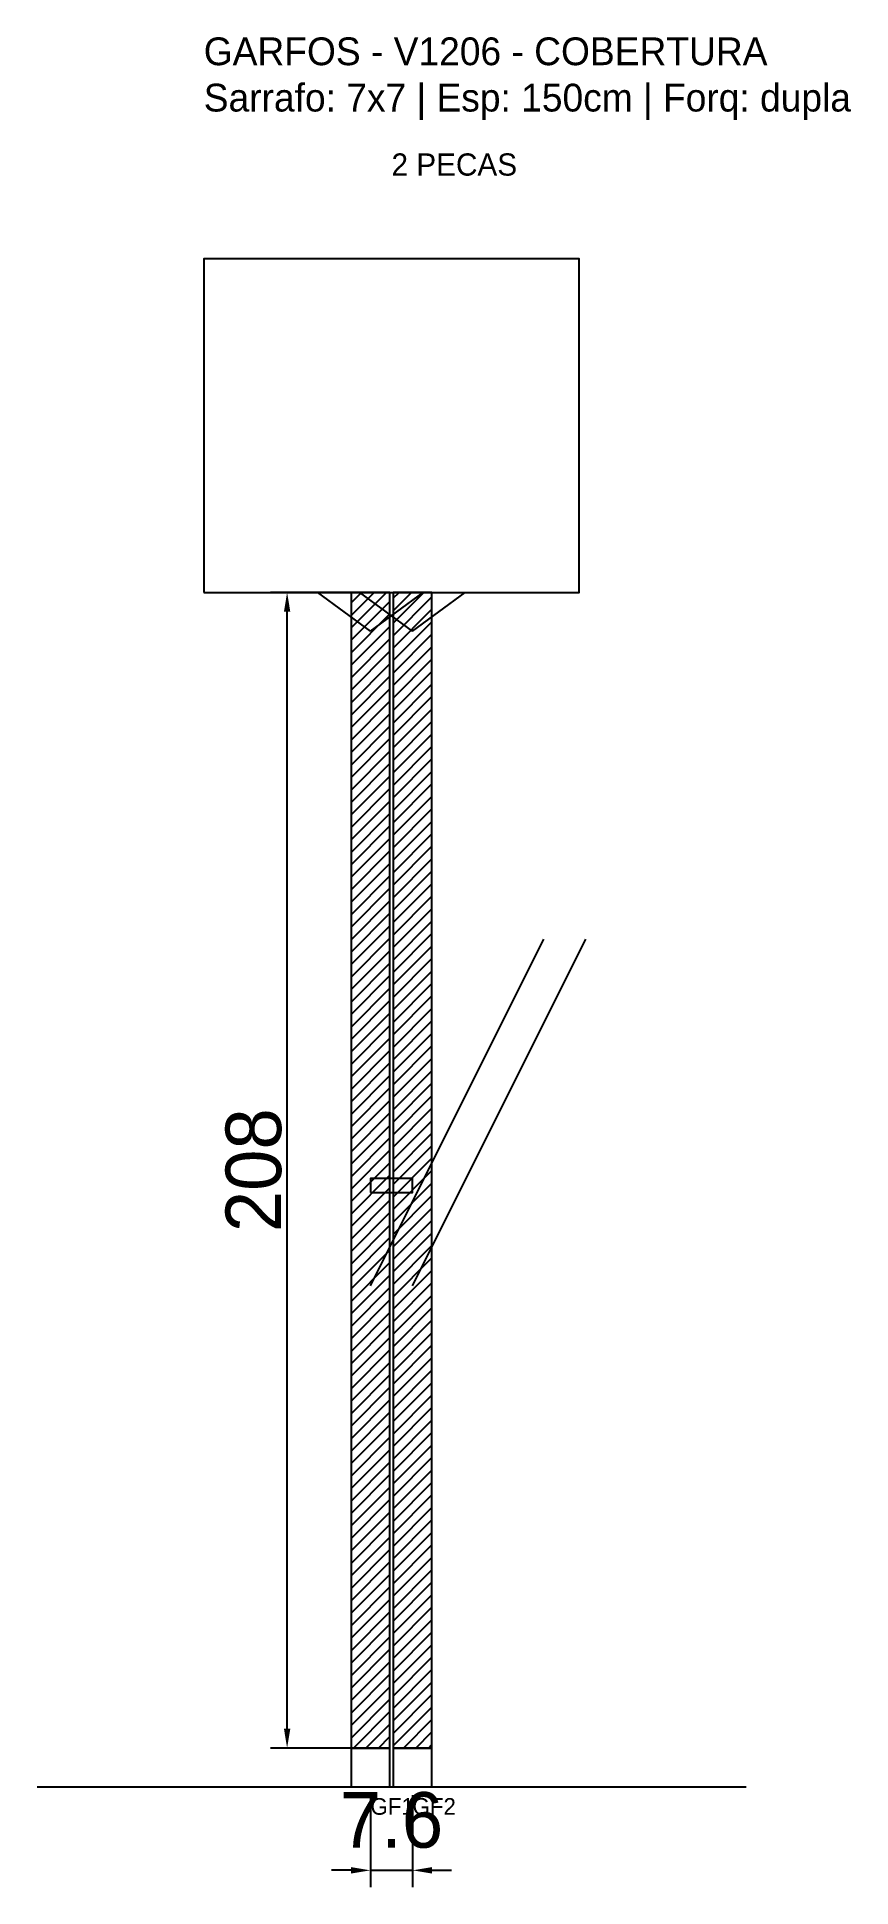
# Model space of a CAD drawing. Header units: metres. Extents: x -30 to 116, y -25 to 308.
import ezdxf

# ---------------------------------------------------------------- set-up
doc = ezdxf.new("R2010")
doc.units = ezdxf.units.M
for name, color, linetype in [('BARRA_ANCORAGEM', 1, 'Continuous'), ('COTA', 241, 'Continuous'), ('GARFOS OK', 3, 'Continuous'), ('NOME DA VIGA', 6, 'Continuous'), ('SARR_7x7', 40, 'Continuous'), ('TIRAS REESCORAMENTO', 252, 'Continuous'), ('VIGAS', 3, 'Continuous')]:
    doc.layers.add(name, color=color, linetype=linetype)
doc.dimstyles.new('EZ DXF', dxfattribs={"dimtxt": 10, "dimasz": 3.5, "dimexe": 3, "dimexo": 1.5, "dimgap": 1, "dimtad": 1, "dimdec": 1, "dimdsep": 46, "dimcen": 2.5, "dimazin": 3, "dimtfac": 1, "dimtmove": 0, "dimatfit": 3})

msp = doc.modelspace()

# ---------------------------------------------------------------- hatches: boundary and pattern name
at = {"layer": 'COTA'}
h = msp.add_hatch(dxfattribs=at)
h.set_pattern_fill('ANSI31', scale=0.5)
h.paths.add_polyline_path([(26.5, 0), (33.5, 0), (33.5, 208), (26.5, 208)])
h = msp.add_hatch(dxfattribs=at)
h.set_pattern_fill('ANSI31', scale=0.5)
h.paths.add_polyline_path([(34.063698, 0), (41.063698, 0), (41.063698, 208), (34.063698, 208)])

# ---------------------------------------------------------------- linework, layer by layer
at = {"layer": 'BARRA_ANCORAGEM'}
for p, q in [((30, 83.2), (61.2, 145.6)), ((37.563698, 83.2), (68.763698, 145.6))]:
    msp.add_line(p, q, dxfattribs=at)
at = {"layer": 'GARFOS OK'}
for p, q in [((30, 201), (20.5, 208)), ((20.5, 208), (39.5, 208)), ((37.563698, 201), (28.063698, 208)), ((28.063698, 208), (47.063698, 208)), ((30, 201), (39.5, 208)), ((37.563698, 201), (47.063698, 208))]:
    msp.add_line(p, q, dxfattribs=at)
at = {"layer": 'GARFOS OK', "linetype": 'CONTINUOUS'}
msp.add_line((-30, -7), (97.563698, -7), dxfattribs=at)
at = {"layer": 'GARFOS OK'}
for points in [[(26.5, 0), (33.5, 0), (33.5, 208), (26.5, 208), (26.5, 0)], [(34.063698, 0), (41.063698, 0), (41.063698, 208), (34.063698, 208), (34.063698, 0)]]:
    msp.add_lwpolyline(points, dxfattribs=at)
at = {"layer": 'SARR_7x7'}
for points in [[(26.5, -7), (33.5, -7), (33.5, 0), (26.5, 0), (26.5, -7)], [(34.063698, -7), (41.063698, -7), (41.063698, 0), (34.063698, 0), (34.063698, -7)]]:
    msp.add_lwpolyline(points, dxfattribs=at)
at = {"layer": 'TIRAS REESCORAMENTO'}
msp.add_lwpolyline([(30, 100), (37.563698, 100), (37.563698, 102.5), (30, 102.5), (30, 100)], dxfattribs=at)
at = {"layer": 'VIGAS'}
msp.add_lwpolyline([(0, 208), (67.563698, 208), (67.563698, 268), (0, 268), (0, 208)], dxfattribs=at)

# ---------------------------------------------------------------- texts
at = {"layer": 'NOME DA VIGA'}
for s, height, p in [('2 PECAS', 4, (33.781849, 283)), ('GF1', 3, (30, -12)), ('GF2', 3, (37.563698, -12))]:
    msp.add_text(s, height=height, dxfattribs=at).set_placement(p)
at = {"layer": 'NOME DA VIGA', "insert": (0, 293), "char_height": 5, "attachment_point": 7}
msp.add_mtext('GARFOS - V1206 - COBERTURA\\PSarrafo: 7x7 | Esp: 150cm | Forq: dupla', dxfattribs=at)

# ---------------------------------------------------------------- dimensions: what is measured, and where the dimension line sits
at = {"layer": 'COTA'}
msp.add_linear_dim(base=(15, 0), p1=(30, 0), p2=(30, 208), angle=90, dimstyle='EZ DXF', dxfattribs=at).render()
msp.add_linear_dim(base=(30, -22), p1=(30, -7), p2=(37.563698, -7), dimstyle='EZ DXF', dxfattribs=at).render()

doc.saveas('drawing.dxf')
